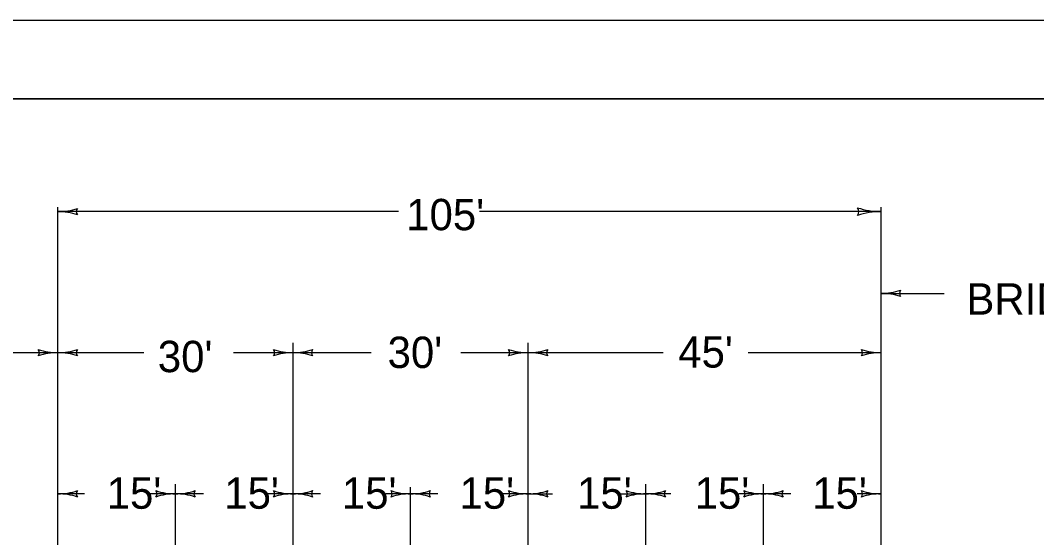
# Model space of a CAD drawing. Extents: x 997.6 to 1036.6, y 998.9 to 1022.6.
# Drawn here: x 1016.24 to 1022.72, y 1018.7 to 1022 of the extents above; entities that cross this region are included whole.
import ezdxf

# ---------------------------------------------------------------- set-up
doc = ezdxf.new("R2010")
doc.units = 0
for name, color, linetype in [('Level 1', 7, 'Continuous'), ('Level 10', 7, 'Continuous'), ('Level 11', 7, 'Continuous'), ('Level 14', 7, 'Continuous')]:
    doc.layers.add(name, color=color, linetype=linetype)

msp = doc.modelspace()

# ---------------------------------------------------------------- linework, layer by layer
at = {"layer": 'Level 1'}
for p, q in [((1016.4821, 1017.6827), (1016.4821, 1020.8086)), ((1021.7321, 1017.9709), (1021.7321, 1020.8086)), ((1018.6538, 1020.78), (1016.4821, 1020.78)), ((1021.7321, 1020.78), (1019.1707, 1020.78)), ((1021.7321, 1017.9612), (1021.7321, 1020.7903)), ((1021.7321, 1020.2584), (1022.1351, 1020.2584)), ((1017.9821, 1017.7361), (1017.9821, 1019.9425)), ((1019.4821, 1017.802), (1019.4821, 1019.9425)), ((1016.4821, 1019.88), (1015.9168, 1019.88)), ((1017.0295, 1019.88), (1016.4821, 1019.88)), ((1017.9821, 1019.88), (1017.6019, 1019.88)), ((1018.4797, 1019.88), (1017.9821, 1019.88)), ((1019.4821, 1019.88), (1019.0521, 1019.88)), ((1020.3428, 1019.88), (1019.4821, 1019.88)), ((1021.7321, 1019.88), (1020.8839, 1019.88)), ((1017.2321, 1017.7125), (1017.2321, 1019.0425)), ((1020.2321, 1017.8318), (1020.2321, 1019.0425)), ((1020.9821, 1017.8918), (1020.9821, 1019.0425)), ((1016.6523, 1018.98), (1016.4821, 1018.98)), ((1017.2321, 1018.98), (1017.0654, 1018.98)), ((1017.4103, 1018.98), (1017.2321, 1018.98)), ((1017.9821, 1018.98), (1017.8166, 1018.98)), ((1018.1581, 1018.98), (1017.9821, 1018.98)), ((1018.7321, 1018.98), (1018.5747, 1018.98)), ((1018.7321, 1017.7986), (1018.7321, 1019.0216)), ((1018.7321, 1018.9718), (1018.7321, 1018.98)), ((1018.9059, 1018.98), (1018.7321, 1018.98)), ((1019.4821, 1018.98), (1019.3157, 1018.98)), ((1019.4821, 1018.98), (1019.6376, 1018.98)), ((1020.0712, 1018.98), (1020.2321, 1018.98)), ((1020.3922, 1018.98), (1020.2321, 1018.98)), ((1020.9821, 1018.98), (1020.8259, 1018.98)), ((1021.1571, 1018.98), (1020.9821, 1018.98)), ((1021.7321, 1018.98), (1021.5805, 1018.98))]:
    msp.add_line(p, q, dxfattribs=at)
for centre, radius, start, end in [((1016.4821, 1021.1709), 0.3909, 270, 288.66878), ((1016.6307, 1020.78), 0.0313, 138.7746, 220.89129), ((1021.5538, 1020.78), 0.0375, 318.7746, 40.89129), ((1021.7321, 1021.2487), 0.4687, 251.34716, 269.99389), ((1016.4821, 1021.1709), 0.3909, 269.98778, 270), ((1016.4821, 1020.3891), 0.3909, 71.34716, 89.99389), ((1021.7321, 1020.3113), 0.4687, 90, 108.66878), ((1021.7321, 1020.3113), 0.4687, 89.98778, 90), ((1021.7321, 1020.649), 0.3906, 270, 288.66878), ((1021.8806, 1020.2584), 0.0313, 138.7746, 220.89129), ((1021.7321, 1020.649), 0.3906, 269.98778, 270), ((1021.7321, 1019.8678), 0.3906, 71.34716, 89.99389), ((1016.3334, 1019.88), 0.0313, 318.7746, 40.89129), ((1016.4821, 1020.2709), 0.3909, 251.34716, 269.99389), ((1016.4821, 1020.2709), 0.3909, 270, 288.66878), ((1016.6307, 1019.88), 0.0313, 138.7746, 220.89129), ((1017.8334, 1019.88), 0.0313, 318.7746, 40.89129), ((1017.9821, 1020.2709), 0.3909, 251.34716, 269.99389), ((1017.9821, 1020.2709), 0.3909, 270, 288.66878), ((1018.1307, 1019.88), 0.0313, 138.7746, 220.89129), ((1019.3334, 1019.88), 0.0313, 318.7746, 40.89129), ((1019.4821, 1020.2709), 0.3909, 251.34716, 269.99389), ((1019.4821, 1020.2709), 0.3909, 270, 288.66878), ((1019.6307, 1019.88), 0.0313, 138.7746, 220.89129), ((1021.5834, 1019.88), 0.0313, 318.7746, 40.89129), ((1021.7321, 1020.2709), 0.3909, 251.34716, 269.99389), ((1016.4821, 1019.4891), 0.3909, 90, 108.66878), ((1016.4821, 1020.2709), 0.3909, 269.98778, 270), ((1016.4821, 1019.4891), 0.3909, 71.34716, 89.99389), ((1016.4821, 1019.4891), 0.3909, 89.98778, 90), ((1017.9821, 1019.4891), 0.3909, 90, 108.66878), ((1017.9821, 1020.2709), 0.3909, 269.98778, 270), ((1017.9821, 1019.4891), 0.3909, 89.98778, 90), ((1017.9821, 1019.4891), 0.3909, 71.34716, 89.99389), ((1019.4821, 1019.4891), 0.3909, 90, 108.66878), ((1019.4821, 1020.2709), 0.3909, 269.98778, 270), ((1019.4821, 1019.4891), 0.3909, 89.98778, 90), ((1019.4821, 1019.4891), 0.3909, 71.34716, 89.99389), ((1021.7321, 1019.4891), 0.3909, 90, 108.66878), ((1021.7321, 1019.4891), 0.3909, 89.98778, 90), ((1016.4821, 1019.3709), 0.3909, 269.98778, 270), ((1016.4821, 1019.3709), 0.3909, 270, 288.66878), ((1016.4821, 1018.5891), 0.3909, 71.34716, 89.99389), ((1016.6307, 1018.98), 0.0313, 138.7746, 220.89129), ((1017.0834, 1018.98), 0.0313, 318.7746, 40.89129), ((1017.2321, 1018.5891), 0.3909, 90, 108.66878), ((1017.2321, 1019.3709), 0.3909, 251.34716, 269.99389), ((1017.2321, 1019.3709), 0.3909, 269.98778, 270), ((1017.2321, 1019.3709), 0.3909, 270, 288.66878), ((1017.2321, 1018.5891), 0.3909, 71.34716, 89.99389), ((1017.2321, 1018.5891), 0.3909, 89.98778, 90), ((1017.3807, 1018.98), 0.0313, 138.7746, 220.89129), ((1017.8334, 1018.98), 0.0313, 318.7746, 40.89129), ((1017.9821, 1018.5891), 0.3909, 90, 108.66878), ((1017.9821, 1019.3709), 0.3909, 251.34716, 269.99389), ((1017.9821, 1019.3709), 0.3909, 269.98778, 270), ((1017.9821, 1019.3709), 0.3909, 270, 288.66878), ((1017.9821, 1018.5891), 0.3909, 71.34716, 89.99389), ((1017.9821, 1018.5891), 0.3909, 89.98778, 90), ((1018.1307, 1018.98), 0.0313, 138.7746, 220.89129), ((1018.5834, 1018.98), 0.0313, 318.7746, 40.89129), ((1018.7321, 1018.5891), 0.3909, 90, 108.66878), ((1018.7321, 1019.3709), 0.3909, 251.34716, 269.99389), ((1018.7321, 1019.3709), 0.3909, 269.98778, 270), ((1018.7321, 1019.3709), 0.3909, 270, 288.66878), ((1018.7321, 1018.5891), 0.3909, 71.34716, 89.99389), ((1018.7321, 1018.5891), 0.3909, 89.98778, 90), ((1018.8807, 1018.98), 0.0313, 138.7746, 220.89129), ((1019.3334, 1018.98), 0.0313, 318.7746, 40.89129), ((1019.4821, 1018.5891), 0.3909, 90, 108.66878), ((1019.4821, 1019.3709), 0.3909, 251.34716, 269.99389), ((1019.4821, 1019.3709), 0.3909, 269.98778, 270), ((1019.4821, 1019.3709), 0.3909, 270, 288.66878), ((1019.4821, 1018.5891), 0.3909, 71.34716, 89.99389), ((1019.4821, 1018.5891), 0.3909, 89.98778, 90), ((1019.6307, 1018.98), 0.0313, 138.7746, 220.89129), ((1020.0834, 1018.98), 0.0313, 318.7746, 40.89129), ((1020.2321, 1018.5891), 0.3909, 90, 108.66878), ((1020.2321, 1019.3709), 0.3909, 251.34716, 269.99389), ((1020.2321, 1019.3709), 0.3909, 269.98778, 270), ((1020.2321, 1019.3709), 0.3909, 270, 288.66878), ((1020.2321, 1018.5891), 0.3909, 71.34716, 89.99389), ((1020.2321, 1018.5891), 0.3909, 89.98778, 90), ((1020.3807, 1018.98), 0.0313, 138.7746, 220.89129), ((1020.8334, 1018.98), 0.0313, 318.7746, 40.89129), ((1020.9821, 1018.5891), 0.3909, 90, 108.66878), ((1020.9821, 1019.3709), 0.3909, 251.34716, 269.99389), ((1020.9821, 1019.3709), 0.3909, 269.98778, 270), ((1020.9821, 1019.3709), 0.3909, 270, 288.66878), ((1020.9821, 1018.5891), 0.3909, 71.34716, 89.99389), ((1020.9821, 1018.5891), 0.3909, 89.98778, 90), ((1021.1307, 1018.98), 0.0313, 138.7746, 220.89129), ((1021.5834, 1018.98), 0.0313, 318.7746, 40.89129), ((1021.7321, 1018.5891), 0.3909, 90, 108.66878), ((1021.7321, 1019.3709), 0.3909, 251.34716, 269.99389), ((1021.7321, 1018.5891), 0.3909, 89.98778, 90)]:
    msp.add_arc(centre, radius, start, end, dxfattribs=at)
at = {"layer": 'Level 10'}
msp.add_line((1007, 1021.5), (1035.5, 1021.5), dxfattribs=at)
at = {"layer": 'Level 11'}
msp.add_lwpolyline([(1007, 1000.5), (1035.5, 1000.5), (1035.5, 1021.5), (1007, 1021.5)], close=True, dxfattribs=at)
at = {"layer": 'Level 14'}
msp.add_line((1000, 1022), (1036, 1022), dxfattribs=at)

# ---------------------------------------------------------------- texts
at = {"layer": 'Level 1'}
for s, p in [("105'", (1018.7038, 1020.6612)), ('BRIDGE', (1022.2767, 1020.1228)), ("30'", (1017.1196, 1019.756)), ("30'", (1018.5851, 1019.7825)), ("45'", (1020.4387, 1019.7851)), ("15'", (1016.7935, 1018.8848)), ("15'", (1017.5435, 1018.8848)), ("15'", (1018.2935, 1018.8848)), ("15'", (1019.0435, 1018.8848)), ("15'", (1019.7935, 1018.8848)), ("15'", (1020.5435, 1018.8848)), ("15'", (1021.2935, 1018.8848))]:
    msp.add_text(s, height=0.2, dxfattribs=at).set_placement(p)

doc.saveas('drawing.dxf')
